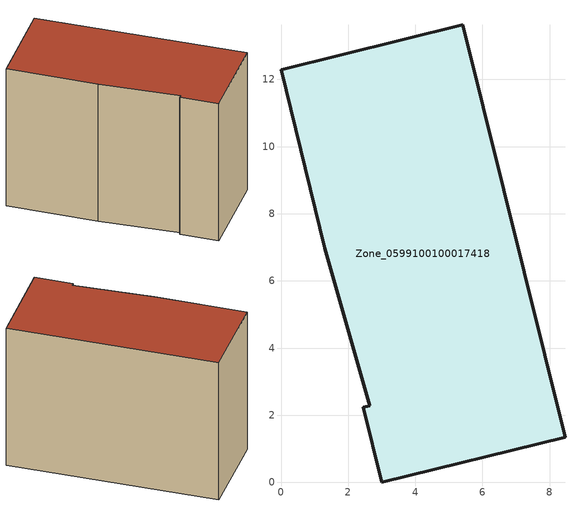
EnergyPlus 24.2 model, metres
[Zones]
Zone_0599100100017418
 floor ground (C_G): 2.64,2.29 1.3,6.97 0,12.29 5.41,13.63 8.46,1.35 3,0 2.45,2.24 z0
 wall outside (C_F): 5.41,13.63 0,12.29 1.3,6.97 2.64,2.29 2.45,2.24 3,0 8.46,1.35 5.41,13.63 z0:9.27
 roof outside (C_R): 1.3,6.97 2.64,2.29 2.45,2.24 3,0 8.46,1.35 5.41,13.63 0,12.29 z9.27
[BUILDING]
Pand.0599100100017418: North Axis=0; Terrain=City; Loads Convergence Tolerance Value=0.04; Temperature Convergence Tolerance Value=0.4; Solar Distribution=FullExterior; Maximum Number of Warmup Days=25; Minimum Number of Warmup Days=1
[Site:Location]
Rotterdam.The.Hague.AP_ZH_NLD Design_Conditions: Latitude=51.96; Longitude=4.45; Time Zone=1; Elevation=-4.5
[SITE:GROUNDTEMPERATURE:BUILDINGSURFACE]
18, 18, 18, 18, 18, 18, 18, 18, 18, 18, 18, 18
[MATERIAL] Thermal Absorptance=0.9; Solar Absorptance=0.7; Visible Absorptance=0.7
Name | Roughness | Thickness | Conductivity | Density | Specific Heat
G.TC.2015-2018 | MediumSmooth | 0.15 | 0.0428571 | 540 | 1210
F.TC.2015-2018 | Rough | 0.3 | 0.0666667 | 1920 | 840
R.TC.2015-2018 | MediumRough | 0.2 | 0.0333333 | 1500 | 1000
[CONSTRUCTION]
C_G: G.TC.2015-2018
C_F: F.TC.2015-2018
C_R: R.TC.2015-2018
[ZONE]
Zone_0599100100017418: Type=1; Multiplier=1; Ceiling Height=Autocalculate; Volume=Autocalculate; Floor Area=autocalculate; Part of Total Floor Area=Yes
[ZONEINFILTRATION:DESIGNFLOWRATE]
Infil_Zone_0599100100017418: Zone or ZoneList or Space or SpaceList=Zone_0599100100017418; Schedule=AlwaysOn; Design Flow Rate Calculation Method=Flow/Area; Flow Rate per Floor Area=0.0015; Constant Term Coefficient=1; Temperature Term Coefficient=0; Velocity Term Coefficient=0; Velocity Squared Term Coefficient=0
[HVACTEMPLATE:ZONE:IDEALLOADSAIRSYSTEM]
Zone_0599100100017418: Maximum Heating Supply Air Temperature=50; Minimum Cooling Supply Air Temperature=13; Maximum Heating Supply Air Humidity Ratio=0.0156; Minimum Cooling Supply Air Humidity Ratio=0.0077; Heating Limit=NoLimit; Cooling Limit=NoLimit; Dehumidification Control Type=ConstantSensibleHeatRatio; Cooling Sensible Heat Ratio=0.7; Dehumidification Setpoint=60; Humidification Control Type=None; Humidification Setpoint=30; Outdoor Air Method=None; Outdoor Air Flow Rate per Person=0.00944; Outdoor Air Flow Rate per Zone Floor Area=0; Outdoor Air Flow Rate per Zone=0; Demand Controlled Ventilation Type=None; Outdoor Air Economizer Type=NoEconomizer; Heat Recovery Type=None; Sensible Heat Recovery Effectiveness=0.7; Latent Heat Recovery Effectiveness=0.65
[ZONECONTROL:THERMOSTAT]
ThermostatControl_Zone_0599100100017418: Zone or ZoneList=Zone_0599100100017418; Control Type Schedule=DualSetpointControlType; Control 1=Thermostat_Zone_0599100100017418; Temperature Difference Between Cutout And Setpoint=0
[THERMOSTATSETPOINT:DUALSETPOINT]
Thermostat_Zone_0599100100017418: Heating Setpoint Temperature Schedule=HeatingSetpoint_Zone_0599100100017418; Cooling Setpoint Temperature Schedule=CoolingSetpoint_Zone_0599100100017418
[SCHEDULE:COMPACT]
HeatingSetpoint_Zone_0599100100017418: Through: 12/31, For: AllDays, Until: 24:00, 21
CoolingSetpoint_Zone_0599100100017418: Through: 12/31, For: AllDays, Until: 24:00, 24
DualSetpointControlType: Through: 12/31, For: AllDays, Until: 24:00, 4
AlwaysOn: Through: 12/31, For: AllDays, Until: 24:00, 1
